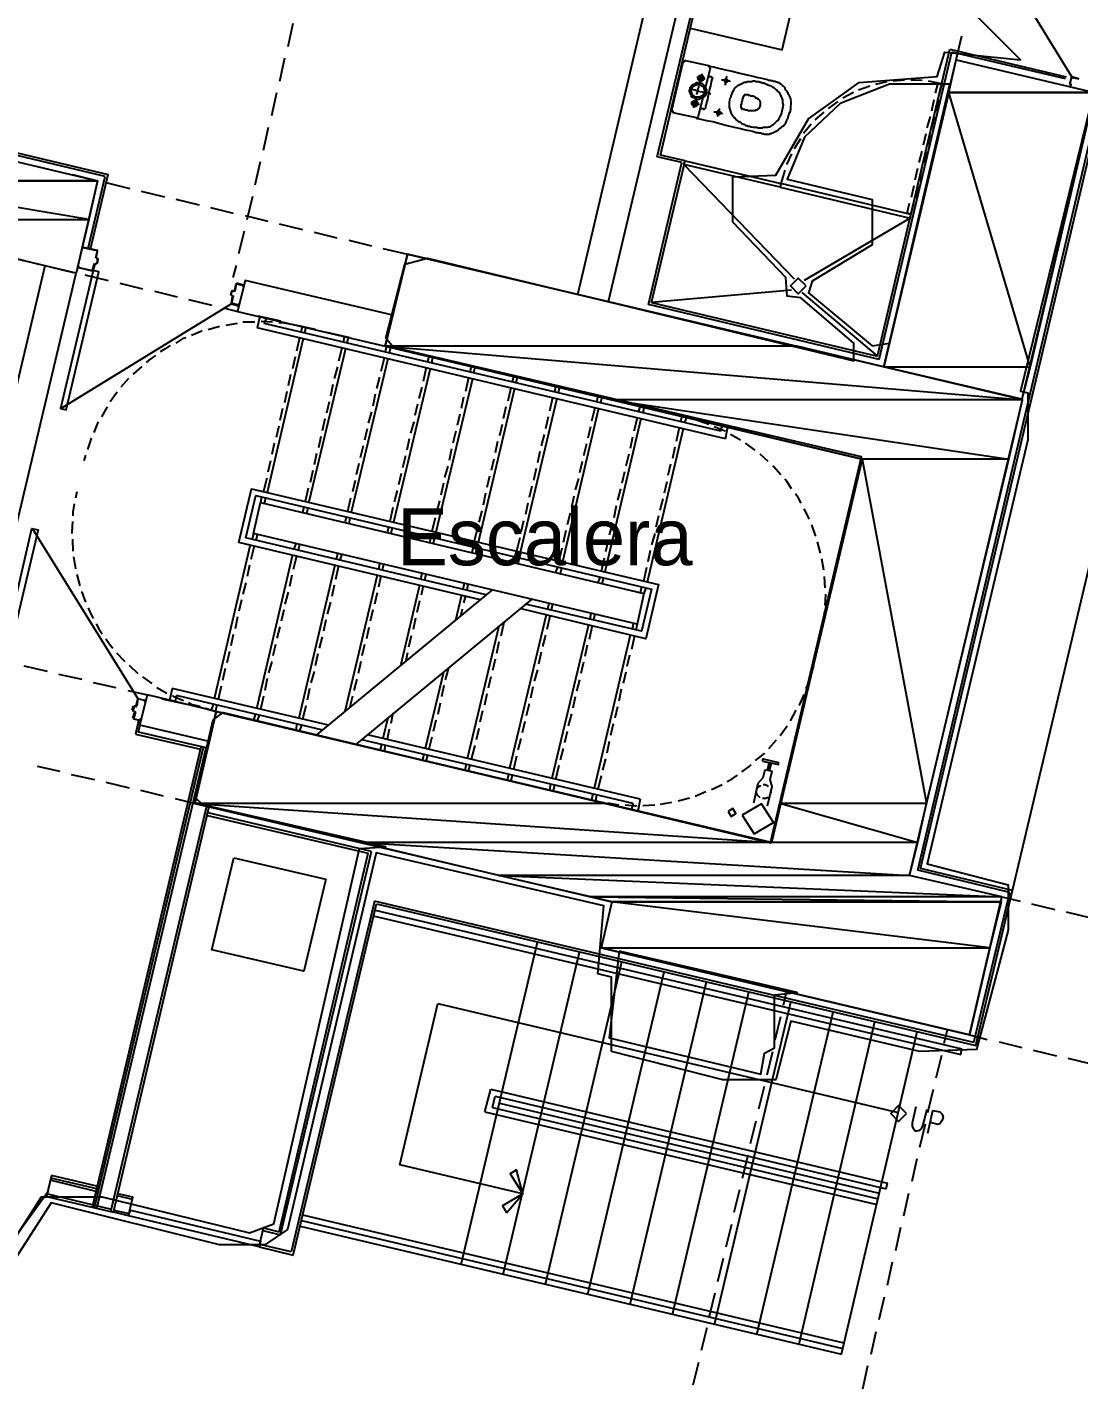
# Model space of a CAD drawing. Header units: feet. Extents: x -84 to 198, y -22 to 181.
# Drawn here: x 77.86 to 100.08, y 35.55 to 64.33 of the extents above; entities that cross this region are included whole.
import ezdxf
from ezdxf.enums import TextEntityAlignment as Align

# ---------------------------------------------------------------- set-up
doc = ezdxf.new("R2010")
doc.units = ezdxf.units.FT
for name, color, linetype in [('A-AREA-COMUN', 252, 'CONTINUOUS'), ('A-AREA-UNIDAD', 30, 'CONTINUOUS'), ('A-LINEA', 7, 'CONTINUOUS'), ('A-MURO-CONCRETO', 8, 'CONTINUOUS'), ('A-NOMBRE-ESPACIO', 2, 'CONTINUOUS')]:
    doc.layers.add(name, color=color, linetype=linetype)

msp = doc.modelspace()

# ---------------------------------------------------------------- linework, layer by layer
at = {"layer": 'A-AREA-COMUN'}
msp.add_lwpolyline([(77.312, 38.2756), (78.16, 39.6089), (79.44, 39.6089), (82.56, 38.8444), (83.072, 39.04), (84.88, 46.9689), (85.44, 47.0044), (81.568, 47.8933), (81.408, 48.0533), (81.792, 49.6889), (82, 49.8489), (93.568, 47.0933), (95.488, 55.2533), (85.6, 57.5644), (85.44, 57.76), (85.84, 59.3244), (86.32, 59.4489), (95.328, 57.28), (95.328, 57.6533), (94.208, 58.6133), (93.92, 58.6489), (93.888, 59.04), (92.768, 60.2133), (92.768, 61.1733), (93.68, 61.2089), (94.368, 62.4), (95.44, 63.1644), (97.088, 63.2889), (97.248, 63.8044), (98.848, 63.6444), (97.728, 64.7644)], dxfattribs=at)
msp.add_lwpolyline([(90.368, 44.8), (90.16, 42.9689), (93.36, 42.2044), (93.44, 42.6489), (93.648, 42.7556), (93.648, 43.8756), (94.128, 43.9289)], close=True, dxfattribs=at)
at = {"layer": 'A-AREA-UNIDAD'}
msp.add_lwpolyline([(97.36, 63.1289), (96.08, 63.1289), (95.04, 62.72), (94.288, 62.0089), (93.92, 61.12), (95.712, 60.6933), (95.712, 59.7333), (94.448, 58.9689), (94.368, 58.72), (95.712, 57.6), (96.08, 57.6533)], close=True, dxfattribs=at)
msp.add_lwpolyline([(100.32, 62.6489), (98.848, 56.64), (99.008, 56.6044), (99.008, 55.6089), (96.88, 46.6489), (98.592, 46.2044), (98.592, 45.2444), (97.92, 42.72), (96.72, 42.6844), (94, 43.3244), (93.68, 42.08), (92.56, 42.08), (90.208, 42.6844), (90.208, 44.2489), (89.92, 44.32), (90.048, 45.76), (85.232, 46.88), (83.36, 38.9156), (82.88, 38.5956), (81.92, 38.5956), (78.368, 39.4844), (77.568, 38.24)], dxfattribs=at)
at = {"layer": 'A-LINEA'}
for p, q in [((89.4933, 58.6844), (92.7733, 72.5911)), ((90.1467, 58.5378), (93.28, 71.7911)), ((91.1733, 61.5911), (92.76, 68.2711)), ((91.24, 61.6311), (92.7867, 68.2044)), ((93.8133, 63.8578), (94.7333, 67.7511)), ((97.7204, 66.8869), (99.9411, 63.2719)), ((83.3733, 63.9244), (83.48, 64.4178)), ((91.8667, 64.3111), (93.8133, 63.8578)), ((97.4933, 63.6444), (97.6133, 64.1511)), ((83.2, 63.1911), (83.3067, 63.6844)), ((91.7774, 63.6299), (91.7213, 63.5952)), ((91.7733, 63.6311), (92.2533, 63.5244)), ((95.8267, 57.3778), (97.36, 63.8711)), ((95.8667, 57.3111), (97.4, 63.8044)), ((97.36, 63.8711), (99.8133, 63.2844)), ((99.8, 63.2444), (97.4, 63.8044)), ((91.48, 62.5778), (91.72, 63.6044)), ((92.2933, 63.4711), (92.04, 62.4444)), ((92.2921, 63.467), (92.2574, 63.5232)), ((95.6667, 63.0844), (95.4267, 63.0044)), ((96.0267, 63.1778), (95.7867, 63.1244)), ((96.4, 63.2178), (96.16, 63.1911)), ((96.7733, 63.2044), (96.5333, 63.2178)), ((97.1867, 63.1378), (97.1333, 62.9111)), ((100.08, 63.2444), (99.9333, 63.2844)), ((99.9333, 63.2711), (99.9333, 63.2711)), ((100.08, 63.2578), (100.08, 63.2578)), ((83.0267, 62.4711), (83.1333, 62.9511)), ((94.9867, 62.7644), (94.7867, 62.6178)), ((95.32, 62.9511), (95.0933, 62.8311)), ((96.9733, 62.5644), (97.0267, 62.8044)), ((97.1067, 62.7911), (97.0533, 62.5511)), ((91.4813, 62.5819), (91.5159, 62.5257)), ((92, 62.4178), (91.5067, 62.5244)), ((94.6933, 62.5378), (94.5067, 62.3778)), ((74.4133, 62.4444), (79.5733, 61.2178)), ((79.5067, 61.1778), (74.4533, 62.3778)), ((82.8533, 61.7378), (82.96, 62.2178)), ((91.9959, 62.4057), (92.0521, 62.4404)), ((94.4267, 62.2844), (94.2667, 62.0844)), ((96.88, 62.2044), (96.9467, 62.4444)), ((97.0267, 62.4311), (96.96, 62.1778)), ((94.2, 61.9778), (94.0667, 61.7644)), ((96.68, 46.5111), (100.36, 62.1111)), ((96.7333, 46.5511), (100.4133, 62.0978)), ((96.8, 61.8444), (96.8533, 62.0844)), ((96.9333, 62.0578), (96.88, 61.8178)), ((94.0133, 61.6578), (93.9067, 61.4311)), ((96.7067, 61.4711), (96.7733, 61.7111)), ((96.8533, 61.6978), (96.8, 61.4578)), ((78.08, 61.3911), (78.5733, 61.2711)), ((82.68, 61.0044), (82.7867, 61.4978)), ((90.9867, 58.4711), (91.6933, 61.4711)), ((91.6933, 61.4711), (91.1733, 61.5911)), ((91.7333, 61.4311), (94.0667, 59.0178)), ((91.7867, 61.4578), (91.7867, 61.4578)), ((93.8667, 61.3111), (93.7867, 61.0311)), ((96.6267, 61.1111), (96.68, 61.3511)), ((96.76, 61.3378), (96.7067, 61.0844)), ((78.8133, 61.2178), (79.2933, 61.0978)), ((79.1467, 59.6578), (79.5067, 61.1778)), ((79.2, 59.6444), (79.5733, 61.2178)), ((79.5467, 61.0444), (80.0267, 60.9244)), ((98.68, 46.0844), (102.24, 61.1244)), ((80.2667, 60.8711), (80.76, 60.7511)), ((82.5067, 60.2711), (82.6267, 60.7644)), ((93.7333, 61.0044), (93.7333, 61.0044)), ((93.8133, 60.9778), (93.8133, 60.9778)), ((96.5467, 60.7378), (96.6, 60.9911)), ((96.68, 60.9644), (96.6267, 60.7244)), ((81, 60.6978), (81.4933, 60.5778)), ((81.7333, 60.5244), (82.2133, 60.4044)), ((82.4667, 60.3511), (82.9467, 60.2311)), ((83.1867, 60.1778), (83.68, 60.0578)), ((96.52, 60.2978), (94.28, 58.9778)), ((96.4933, 60.3511), (96.4933, 60.3511)), ((82.3333, 59.5511), (82.4533, 60.0311)), ((83.92, 60.0044), (84.4, 59.8844)), ((79.04, 59.6844), (79.3467, 59.6178)), ((79.04, 59.6711), (79.04, 59.6711)), ((84.6533, 59.8311), (85.1333, 59.7111)), ((85.3733, 59.6578), (85.8933, 59.5378)), ((76.32, 51.1778), (78.24, 59.2978)), ((77.6267, 59.4444), (78.1067, 59.3244)), ((79.3046, 59.3372), (79.2805, 59.3224)), ((79.3333, 59.3244), (79.2933, 59.3378)), ((79.32, 59.4444), (79.36, 59.4444)), ((79.3205, 59.4557), (79.3354, 59.4316)), ((79.3333, 59.4578), (79.3333, 59.4578)), ((79.3333, 59.3378), (79.3333, 59.3378)), ((82.2133, 59.0444), (82.28, 59.2978)), ((76.9733, 51.0311), (78.8933, 59.1378)), ((78.3467, 59.2711), (78.84, 59.1511)), ((79.08, 59.0978), (79.5733, 58.9778)), ((79.24, 59.1911), (79.24, 59.1911)), ((79.8133, 58.9244), (80.2933, 58.8044)), ((80.5467, 58.7511), (81.0267, 58.6311)), ((82.2267, 58.7644), (82.2, 58.7644)), ((82.2267, 58.7778), (82.2267, 58.7778)), ((82.2287, 58.7516), (82.2528, 58.7665)), ((82.2667, 58.9111), (82.24, 58.7644)), ((82.4267, 58.8844), (82.28, 58.9244)), ((82.28, 58.9111), (82.28, 58.9111)), ((82.4267, 58.8711), (82.4267, 58.8711)), ((94.0133, 58.7778), (91.0533, 58.5111)), ((94.2267, 58.7244), (95.8267, 57.3778)), ((78.5709, 56.2715), (82.1859, 58.4922)), ((81.2667, 58.5778), (81.76, 58.4578)), ((82.1733, 58.6711), (82.1733, 58.6711)), ((82.1733, 58.6578), (82.2, 58.6578)), ((82.1867, 58.4978), (82.1867, 58.4978)), ((82.1867, 58.4844), (82.32, 58.4444)), ((82.2261, 58.6332), (82.2113, 58.6572)), ((82.32, 58.4578), (82.32, 58.4578)), ((95.8667, 57.3111), (90.9867, 58.4711)), ((91.0533, 58.5111), (95.8267, 57.3778)), ((82, 58.4044), (82.48, 58.2844)), ((82.7733, 58.2178), (82.72, 57.9778)), ((82.7333, 58.2311), (83.2133, 58.1244)), ((82.9067, 58.1911), (82.8667, 58.0711)), ((81.92, 58.0044), (81.68, 57.9378)), ((82.2933, 58.0711), (82.0533, 58.0311)), ((82.6667, 58.0978), (82.4133, 58.0978)), ((92.6133, 55.6311), (82.72, 57.9778)), ((92.52, 55.7911), (82.8667, 58.0711)), ((83.4533, 58.0578), (83.9467, 57.9511)), ((83.6667, 58.0044), (83.5333, 58.0311)), ((83.6667, 58.0044), (83.64, 57.8844)), ((83.7467, 57.9911), (83.72, 57.8711)), ((84.1867, 57.8844), (84.68, 57.7778)), ((83.6933, 57.7511), (82.9333, 54.4978)), ((83.6133, 57.7644), (83.5467, 57.4844)), ((84.56, 57.7911), (84.5333, 57.6711)), ((84.64, 57.7778), (84.6133, 57.6578)), ((84.92, 57.7111), (85.4267, 57.5911)), ((85.4533, 57.5911), (85.4267, 57.4711)), ((83.52, 57.3644), (83.4667, 57.1111)), ((84.5867, 57.5378), (83.8133, 54.2978)), ((84.5067, 57.5511), (84.44, 57.2711)), ((85.48, 57.3244), (84.7067, 54.0844)), ((85.4, 57.3378), (85.3333, 57.0578)), ((85.5333, 57.5644), (85.5067, 57.4444)), ((86.3467, 57.3778), (86.32, 57.2578)), ((86.4267, 57.3511), (86.4, 57.2311)), ((83.4267, 56.9911), (83.3733, 56.7511)), ((84.4133, 57.1511), (84.3467, 56.9111)), ((86.3733, 57.1111), (85.6, 53.8711)), ((86.2933, 57.1378), (86.2267, 56.8444)), ((87.24, 57.1644), (87.2133, 57.0444)), ((87.32, 57.1511), (87.2933, 57.0178)), ((80, 56.9111), (79.84, 56.7244)), ((84.32, 56.7778), (84.2667, 56.5378)), ((85.3067, 56.9378), (85.24, 56.6978)), ((86.2, 56.7244), (86.1333, 56.4844)), ((87.2667, 56.8978), (86.4933, 53.6578)), ((87.1867, 56.9244), (87.12, 56.6311)), ((88.08, 56.7111), (88.0133, 56.4311)), ((88.1333, 56.9511), (88.1067, 56.8311)), ((88.2133, 56.9378), (88.1867, 56.8178)), ((89.0267, 56.7378), (89, 56.6178)), ((89.1067, 56.7244), (89.08, 56.6044)), ((79.76, 56.6178), (79.6133, 56.4178)), ((83.3467, 56.6311), (83.2933, 56.3911)), ((84.24, 56.4178), (84.1867, 56.1778)), ((85.2133, 56.5778), (85.16, 56.3244)), ((87.08, 56.5111), (87.0267, 56.2711)), ((88.16, 56.6978), (87.3867, 53.4444)), ((89.0533, 56.4844), (88.28, 53.2311)), ((88.96, 56.4978), (88.8933, 56.2178)), ((89.92, 56.5378), (89.8933, 56.4044)), ((90, 56.5111), (89.9733, 56.3911)), ((79.5467, 56.3111), (79.4267, 56.0978)), ((83.2533, 56.2711), (83.2, 56.0178)), ((85.1333, 56.2044), (85.0667, 55.9644)), ((86.1067, 56.3644), (86.0533, 56.1244)), ((87, 56.1511), (86.9467, 55.9111)), ((87.9733, 56.3111), (87.92, 56.0578)), ((89.9333, 56.2711), (89.1733, 53.0311)), ((89.8533, 56.2844), (89.7867, 56.0044)), ((90.8133, 56.3244), (90.7733, 56.2044)), ((90.8933, 56.2978), (90.8667, 56.1778)), ((83.1733, 55.8978), (83.12, 55.6578)), ((84.1467, 56.0578), (84.0933, 55.8044)), ((85.04, 55.8444), (84.9867, 55.6044)), ((86.0267, 55.9911), (85.96, 55.7511)), ((87.8933, 55.9378), (87.84, 55.6978)), ((88.8667, 56.0978), (88.8133, 55.8444)), ((89.76, 55.8844), (89.7067, 55.6444)), ((90.8267, 56.0578), (90.0667, 52.8178)), ((90.7467, 56.0711), (90.68, 55.7911)), ((91.72, 55.8444), (90.96, 52.6044)), ((91.64, 55.8711), (91.5733, 55.5778)), ((91.6933, 56.1111), (91.6667, 55.9911)), ((91.7867, 56.0844), (91.7467, 55.9644)), ((91.9067, 56.0578), (91.7867, 56.0844)), ((92.52, 55.7911), (92.5467, 55.9111)), ((92.6133, 55.6311), (92.6667, 55.8844)), ((84.0667, 55.6844), (84.0133, 55.4444)), ((85.9333, 55.6311), (85.88, 55.3911)), ((86.92, 55.7911), (86.8533, 55.5378)), ((87.8, 55.5778), (87.7467, 55.3378)), ((88.7867, 55.7244), (88.72, 55.4844)), ((90.6533, 55.6711), (90.6, 55.4311)), ((92.9333, 55.6044), (92.72, 55.7244)), ((79.0933, 55.2844), (79.0533, 55.1644)), ((83.08, 55.5378), (83.0267, 55.2978)), ((83.9733, 55.3244), (83.92, 55.0844)), ((84.96, 55.4844), (84.8933, 55.2311)), ((85.8533, 55.2711), (85.7867, 55.0178)), ((86.8267, 55.4178), (86.7733, 55.1778)), ((88.6933, 55.3644), (88.64, 55.1244)), ((89.68, 55.5244), (89.6133, 55.2711)), ((90.5733, 55.3111), (90.5067, 55.0578)), ((91.5467, 55.4578), (91.4933, 55.2178)), ((93.24, 55.3911), (93.04, 55.5378)), ((93.52, 55.1511), (93.3467, 55.3111)), ((83, 55.1644), (82.9467, 54.9244)), ((84.8667, 55.1111), (84.8133, 54.8711)), ((86.7467, 55.0578), (86.68, 54.8178)), ((87.72, 55.2044), (87.6667, 54.9644)), ((88.6133, 55.0044), (88.56, 54.7511)), ((89.5867, 55.1511), (89.5333, 54.9111)), ((91.4533, 55.0978), (91.4, 54.8578)), ((82.92, 54.8044), (82.8533, 54.5244)), ((83.8933, 54.9644), (83.84, 54.7111)), ((84.7867, 54.7511), (84.7333, 54.5111)), ((85.76, 54.8978), (85.7067, 54.6578)), ((86.6533, 54.6978), (86.6, 54.4444)), ((87.6267, 54.8444), (87.5733, 54.6044)), ((89.5067, 54.7911), (89.44, 54.5511)), ((90.48, 54.9378), (90.4267, 54.6978)), ((91.3733, 54.7244), (91.32, 54.4844)), ((78.9067, 54.5111), (78.88, 54.3778)), ((82.8133, 54.4044), (82.7867, 54.2844)), ((83.8, 54.5911), (83.7333, 54.3111)), ((85.68, 54.5378), (85.6133, 54.2978)), ((87.5467, 54.4844), (87.4933, 54.2311)), ((88.52, 54.6311), (88.4667, 54.3911)), ((89.4133, 54.4178), (89.36, 54.1778)), ((90.4, 54.5778), (90.3333, 54.3378)), ((82.8933, 54.3778), (82.8667, 54.2578)), ((83.7067, 54.1911), (83.68, 54.0711)), ((83.7867, 54.1644), (83.76, 54.0444)), ((84.6933, 54.3778), (84.6267, 54.0978)), ((85.5867, 54.1778), (85.52, 53.8844)), ((86.5733, 54.3244), (86.5067, 54.0844)), ((88.44, 54.2711), (88.3867, 54.0311)), ((90.3067, 54.2178), (90.2533, 53.9644)), ((91.2933, 54.3644), (91.2267, 54.1244)), ((84.6, 53.9778), (84.5733, 53.8578)), ((84.68, 53.9644), (84.6533, 53.8311)), ((86.48, 53.9644), (86.4133, 53.6711)), ((87.4667, 54.1111), (87.4, 53.8711)), ((88.3467, 53.8978), (88.2933, 53.6578)), ((89.3333, 54.0578), (89.2667, 53.8178)), ((90.2267, 53.8444), (90.16, 53.6044)), ((91.2, 54.0044), (91.1467, 53.7644)), ((80.2126, 50.1189), (77.9758, 53.724)), ((82.64, 53.6311), (82.6133, 53.5111)), ((82.72, 53.6044), (82.6933, 53.4844)), ((85.4933, 53.7644), (85.4667, 53.6444)), ((85.5733, 53.7511), (85.5467, 53.6311)), ((86.3867, 53.5511), (86.36, 53.4311)), ((86.4667, 53.5378), (86.44, 53.4178)), ((87.3733, 53.7511), (87.3067, 53.4711)), ((88.2667, 53.5378), (88.2, 53.2578)), ((89.24, 53.6978), (89.1867, 53.4444)), ((91.12, 53.6311), (91.0533, 53.3911)), ((78.8133, 53.5111), (78.8267, 53.2578)), ((82.5733, 53.3911), (81.8133, 50.1378)), ((82.6533, 53.3644), (82.5867, 53.0844)), ((83.5333, 53.4178), (83.4933, 53.2978)), ((83.6133, 53.4044), (83.5867, 53.2711)), ((87.28, 53.3511), (87.2533, 53.2178)), ((87.36, 53.3244), (87.3333, 53.2044)), ((89.16, 53.3244), (89.0933, 53.0444)), ((90.1333, 53.4844), (90.08, 53.2444)), ((91.0267, 53.2711), (90.9733, 53.0311)), ((94.6267, 53.2178), (94.56, 53.4578)), ((78.84, 53.1378), (78.88, 52.8844)), ((82.56, 52.9644), (82.5067, 52.7244)), ((83.4667, 53.1778), (82.7067, 49.9244)), ((83.5467, 53.1511), (83.48, 52.8711)), ((84.36, 52.9644), (83.6, 49.7244)), ((84.4133, 53.2044), (84.3867, 53.0844)), ((84.5067, 53.1911), (84.4667, 53.0711)), ((85.3067, 52.9911), (85.28, 52.8711)), ((85.3867, 52.9778), (85.36, 52.8578)), ((88.1733, 53.1378), (88.1467, 53.0178)), ((88.2533, 53.1111), (88.2267, 52.9911)), ((90.0533, 53.1111), (89.9867, 52.8311)), ((94.6933, 52.8578), (94.6533, 53.0978)), ((78.9067, 52.7644), (78.9733, 52.5244)), ((83.4533, 52.7511), (83.4, 52.5111)), ((84.44, 52.9511), (84.3733, 52.6578)), ((85.2533, 52.7511), (84.5733, 49.8711)), ((85.3333, 52.7378), (85.28, 52.4978)), ((86.2, 52.7911), (86.1733, 52.6578)), ((86.28, 52.7644), (86.2533, 52.6444)), ((89.0667, 52.9244), (89.0267, 52.8044)), ((89.1467, 52.8978), (89.12, 52.7778)), ((89.96, 52.7111), (89.92, 52.5911)), ((90.04, 52.6978), (90, 52.5644)), ((90.9467, 52.9111), (90.88, 52.6178)), ((94.72, 52.4844), (94.7067, 52.7244)), ((82.48, 52.5911), (82.4133, 52.3511)), ((83.3733, 52.3911), (83.3067, 52.1378)), ((87.68, 52.4311), (83.9733, 49.3778)), ((84.3467, 52.5378), (84.2933, 52.2978)), ((86.1467, 52.5378), (85.7467, 50.8311)), ((86.2267, 52.5244), (86.1867, 52.3244)), ((87.0933, 52.5778), (87.0667, 52.4578)), ((87.1733, 52.5511), (87.1467, 52.4311)), ((90.84, 52.4978), (90.8133, 52.3778)), ((90.9333, 52.4844), (90.8933, 52.3644)), ((82.3867, 52.2311), (82.3333, 51.9911)), ((84.2667, 52.1778), (84.2, 51.9244)), ((88.52, 52.2444), (84.8133, 49.1778)), ((85.2533, 52.3778), (85.2, 52.1378)), ((86.1467, 52.2044), (86.0933, 51.9644)), ((87.04, 52.3244), (86.9067, 51.7911)), ((87.12, 52.3111), (87.08, 52.1644)), ((88.88, 52.1511), (88.8533, 52.0311)), ((88.96, 52.1378), (88.9333, 52.0178)), ((82.3067, 51.8711), (82.2533, 51.6178)), ((83.28, 52.0178), (83.2267, 51.7778)), ((85.16, 52.0178), (85.1067, 51.7778)), ((86.0667, 51.8444), (86.0133, 51.6044)), ((87.0533, 52.0311), (87.0133, 51.8844)), ((88.8267, 51.9111), (88.0533, 48.6711)), ((88.9067, 51.8844), (88.84, 51.6044)), ((89.7733, 51.9378), (89.7467, 51.8178)), ((89.8533, 51.9244), (89.8267, 51.8044)), ((83.2, 51.6578), (83.1333, 51.4178)), ((84.1733, 51.8044), (84.12, 51.5644)), ((85.08, 51.6444), (85.0267, 51.4044)), ((87.8267, 51.6711), (87.16, 48.8711)), ((87.9333, 51.7511), (87.8667, 51.4578)), ((89.72, 51.6978), (88.9467, 48.4578)), ((89.8, 51.6844), (89.7333, 51.3911)), ((90.6667, 51.7244), (90.64, 51.6044)), ((90.7467, 51.7111), (90.72, 51.5911)), ((94.6267, 51.4711), (94.6533, 51.6178)), ((82.2133, 51.4978), (82.16, 51.2578)), ((83.1067, 51.2844), (83.0533, 51.0444)), ((84.0933, 51.4444), (84.0267, 51.2044)), ((84.9867, 51.2844), (84.9333, 51.0444)), ((85.9733, 51.4711), (85.92, 51.2311)), ((87.8267, 51.3378), (87.7733, 51.0978)), ((88.8133, 51.4844), (88.7467, 51.2444)), ((89.6933, 51.2711), (89.64, 51.0311)), ((90.6, 51.4844), (89.84, 48.2444)), ((90.6933, 51.4711), (90.6267, 51.1778)), ((82.1333, 51.1378), (82.08, 50.8978)), ((84, 51.0844), (83.9467, 50.8311)), ((85.8933, 51.1111), (85.8533, 50.9111)), ((87.7467, 50.9778), (87.6933, 50.7378)), ((88.72, 51.1244), (88.6667, 50.8711)), ((90.5867, 51.0578), (90.5333, 50.8178)), ((77.7867, 50.8311), (78.28, 50.7244)), ((78.52, 50.6578), (79.0133, 50.5511)), ((80.0133, 50.8444), (80.2, 50.6711)), ((82.04, 50.7778), (81.9867, 50.5244)), ((83.0267, 50.9244), (82.96, 50.6844)), ((83.92, 50.7111), (83.8533, 50.4711)), ((84.9067, 50.9244), (84.8533, 50.6711)), ((86.6533, 50.6978), (86.2667, 49.0844)), ((86.76, 50.7911), (86.6933, 50.5378)), ((88.64, 50.7511), (88.5733, 50.5111)), ((89.6133, 50.9111), (89.56, 50.6711)), ((90.5067, 50.6978), (90.4533, 50.4578)), ((94.44, 50.6978), (94.48, 50.8311)), ((79.2533, 50.4844), (79.7333, 50.3778)), ((80.2933, 50.6044), (80.4933, 50.4578)), ((80.6, 50.3778), (80.8133, 50.2578)), ((81.96, 50.4044), (81.8933, 50.1244)), ((82.9333, 50.5644), (82.88, 50.3111)), ((84.8267, 50.5511), (84.76, 50.3111)), ((86.6667, 50.4178), (86.6133, 50.1778)), ((87.6533, 50.6044), (87.6, 50.3644)), ((88.5467, 50.3911), (88.4933, 50.1511)), ((89.5333, 50.5378), (89.4667, 50.2978)), ((79.9867, 50.3111), (80.4667, 50.2044)), ((80.2133, 50.1378), (80.3467, 50.1111)), ((80.24, 49.5778), (80.4, 50.2178)), ((80.3467, 50.0978), (80.3467, 50.0978)), ((81.8533, 49.8711), (80.4, 50.2178)), ((80.7067, 50.1378), (81.2, 50.0311)), ((80.92, 50.3511), (80.8667, 50.1111)), ((80.9867, 50.0844), (80.8667, 50.1111)), ((84.2267, 49.5778), (80.92, 50.3511)), ((81.0133, 50.2044), (80.9867, 50.0844)), ((84.1067, 49.4711), (81.0133, 50.2044)), ((82.8533, 50.1911), (82.7867, 49.9111)), ((83.8267, 50.3511), (83.7733, 50.1111)), ((84.7333, 50.1911), (84.68, 49.9644)), ((87.5733, 50.2444), (87.52, 50.0044)), ((89.44, 50.1778), (89.3867, 49.9378)), ((90.4133, 50.3378), (90.36, 50.0844)), ((80.08, 49.8978), (80.1067, 49.9778)), ((80.0933, 49.7244), (80.1333, 49.8578)), ((80.12, 49.9911), (80.1467, 49.9778)), ((80.12, 49.9778), (80.12, 49.9778)), ((80.12, 49.8578), (80.12, 49.8578)), ((80.1461, 49.8465), (80.1313, 49.8706)), ((80.1467, 49.9911), (80.1467, 49.9911)), ((80.1487, 49.965), (80.1728, 49.9798)), ((81.44, 49.9778), (81.8533, 49.8711)), ((81.6267, 49.9378), (81.76, 49.8978)), ((81.7867, 50.0178), (81.7467, 49.8978)), ((81.8667, 50.0044), (81.84, 49.8844)), ((82.68, 49.8044), (82.64, 49.6844)), ((83.7467, 49.9911), (83.68, 49.6978)), ((85.5867, 49.8311), (85.5467, 49.6178)), ((86.5867, 50.0444), (86.5333, 49.8044)), ((87.48, 49.8844), (87.4267, 49.6444)), ((88.4667, 50.0311), (88.4, 49.7778)), ((89.36, 49.8178), (89.2933, 49.5644)), ((90.3333, 49.9644), (90.28, 49.7244)), ((93.9867, 49.6711), (94.1067, 49.8978)), ((80.2133, 49.6711), (80.1467, 49.3911)), ((81.7067, 49.2311), (80.24, 49.5778)), ((80.2533, 49.6844), (80.2533, 49.6844)), ((82.76, 49.7911), (82.72, 49.6711)), ((83.56, 49.6044), (83.5333, 49.4711)), ((83.6533, 49.5778), (83.6133, 49.4578)), ((85.48, 49.7378), (85.3733, 49.2978)), ((86.4933, 49.6844), (86.44, 49.4444)), ((87.4, 49.5111), (87.3467, 49.2711)), ((88.3733, 49.6578), (88.32, 49.4178)), ((90.24, 49.6044), (90.1867, 49.3644)), ((93.7733, 49.3644), (93.92, 49.5644)), ((80.1467, 49.3911), (81.52, 49.0711)), ((90.6667, 47.9244), (84.9333, 49.2711)), ((90.8133, 48.0178), (85.0533, 49.3778)), ((85.5067, 49.4978), (85.4667, 49.2844)), ((86.4133, 49.3244), (86.3467, 49.0711)), ((88.2933, 49.2978), (88.2267, 49.0578)), ((89.2667, 49.4444), (89.2133, 49.2044)), ((90.16, 49.2311), (90.1067, 48.9911)), ((93.5333, 49.0844), (93.6933, 49.2711)), ((79.24, 39.3911), (81.5333, 49.1244)), ((79.28, 39.3778), (81.5867, 49.1111)), ((79.3333, 39.3644), (81.64, 49.0978)), ((85.3467, 49.1778), (85.32, 49.0578)), ((85.4267, 49.1511), (85.4, 49.0311)), ((86.24, 48.9644), (86.2133, 48.8444)), ((86.32, 48.9511), (86.2933, 48.8311)), ((87.32, 49.1511), (87.24, 48.8578)), ((89.1867, 49.0844), (89.12, 48.8444)), ((78.0667, 48.7111), (78.5467, 48.6044)), ((87.1333, 48.7511), (87.1067, 48.6311)), ((87.2133, 48.7378), (87.1867, 48.6178)), ((88.2, 48.9244), (88.1333, 48.6444)), ((89.0933, 48.7244), (89.0267, 48.4311)), ((90.08, 48.8711), (90.0133, 48.6311)), ((93.4533, 48.6444), (93.6, 48.6044)), ((93.5067, 48.6311), (93.5467, 48.7911)), ((93.5467, 48.6178), (93.5867, 48.7778)), ((78.7867, 48.5378), (79.28, 48.4311)), ((79.52, 48.3778), (80.0133, 48.2578)), ((88.0267, 48.5378), (88, 48.4178)), ((88.1067, 48.5244), (88.08, 48.4044)), ((89.9867, 48.5111), (89.92, 48.2178)), ((93.56, 48.4311), (93.6, 48.6044)), ((80.2533, 48.2044), (80.7333, 48.0844)), ((88.92, 48.3378), (88.8933, 48.2044)), ((89, 48.3111), (88.9733, 48.1911)), ((89.8133, 48.1244), (89.7867, 48.0044)), ((89.8933, 48.0978), (89.8667, 47.9778)), ((93.2133, 47.9378), (93.3067, 48.3511)), ((79.6267, 39.2978), (81.6533, 47.8711)), ((79.68, 39.2844), (81.7067, 47.8578)), ((80.9867, 48.0311), (81.4, 47.9244)), ((89.8667, 47.9778), (90, 47.9511)), ((90.6667, 47.9244), (90.6267, 47.8044)), ((90.8133, 48.0178), (90.76, 47.7644)), ((90.8667, 47.8844), (91.12, 47.8978)), ((91.24, 47.9111), (91.48, 47.9511)), ((91.6133, 47.9778), (91.8533, 48.0444)), ((81.6667, 47.6711), (85.0667, 46.8711)), ((85.1333, 46.9111), (81.68, 47.7244)), ((82.2267, 46.7778), (84.1733, 46.3244)), ((83.1867, 38.8711), (85.0667, 46.8711)), ((83.2133, 38.8044), (85.1333, 46.9111)), ((98.6267, 46.0444), (96.68, 46.5111)), ((85.2, 45.8578), (83.44, 38.4444)), ((83.48, 38.3778), (85.24, 45.8044)), ((97.8667, 42.8711), (85.2, 45.8578)), ((85.24, 45.8044), (97.9067, 42.8044)), ((97.8667, 42.8711), (98.6267, 46.0444)), ((98.4533, 45.9511), (98.84, 45.8578)), ((99.08, 45.8044), (99.5733, 45.6844)), ((85.1733, 45.5511), (97.5867, 42.6178)), ((85.2133, 45.6711), (97.6133, 42.7378)), ((99.8133, 45.6311), (100.3067, 45.5111)), ((87.0267, 38.1778), (88.64, 44.9911)), ((87.92, 37.9644), (89.5333, 44.7778)), ((88.8133, 37.7644), (90.4267, 44.5778)), ((89.7067, 37.5511), (91.32, 44.3644)), ((90.6, 37.3378), (92.2133, 44.1511)), ((91.4933, 37.1244), (93.1067, 43.9378)), ((93.84, 43.6578), (93.9067, 43.9378)), ((86.5333, 43.6978), (96.2667, 41.3911)), ((92.3867, 36.9111), (94, 43.7244)), ((93.28, 36.6978), (94.8933, 43.5111)), ((93.6667, 42.9244), (93.7867, 43.4178)), ((94.1733, 36.4978), (95.7733, 43.3111)), ((95.0667, 36.2844), (96.6667, 43.0978)), ((97.24, 42.8578), (97.3067, 43.1378)), ((97.7733, 43.0311), (98.1467, 42.9378)), ((93.4933, 42.1911), (93.6133, 42.6844)), ((97.0667, 42.1244), (97.1867, 42.6044)), ((97.5867, 42.6178), (97.6133, 42.7378)), ((98.4, 42.8844), (98.88, 42.7644)), ((99.12, 42.7111), (99.6133, 42.5911)), ((99.8533, 42.5378), (100.3467, 42.4178)), ((87.5333, 41.4044), (87.6533, 41.8844)), ((87.6533, 41.8844), (96.04, 39.8978)), ((87.6933, 41.4978), (87.7467, 41.7378)), ((87.7467, 41.7378), (96.0133, 39.7778)), ((93.32, 41.4711), (93.44, 41.9511)), ((96.8933, 41.3911), (97.0133, 41.8844)), ((87.6933, 41.4978), (95.84, 39.5644)), ((87.84, 41.5911), (95.8667, 39.6844)), ((87.5333, 41.4044), (95.8133, 39.4444)), ((93.1467, 40.7378), (93.2667, 41.2178)), ((96.72, 40.6578), (96.84, 41.1511)), ((92.9733, 40.0044), (93.0933, 40.4978)), ((96.56, 39.9378), (96.6667, 40.4178)), ((79.3333, 39.8311), (78.3733, 40.0578)), ((76.9616, 37.8752), (78.3059, 39.7322)), ((76.9616, 37.8752), (78.3059, 39.7322)), ((79.32, 39.7244), (78.3467, 39.9644)), ((79.3333, 39.7778), (78.36, 40.0044)), ((92.8, 39.2844), (92.92, 39.7644)), ((96.0133, 39.7778), (96.04, 39.8978)), ((79.64, 39.3378), (78.2667, 39.6711)), ((80.0933, 39.5511), (79.76, 39.6311)), ((96.3867, 39.2044), (96.4933, 39.6844)), ((80, 39.2044), (79.68, 39.2844)), ((79.6933, 39.3244), (80.0133, 39.2578)), ((83.68, 39.2311), (95.12, 36.5244)), ((82.84, 38.8978), (83.2133, 38.8044)), ((83.6267, 38.9911), (95.0667, 36.2844)), ((83.6533, 39.1111), (95.0933, 36.4044)), ((92.6267, 38.5511), (92.7467, 39.0311)), ((96.2133, 38.4711), (96.32, 38.9644)), ((83.44, 38.4444), (82.7733, 38.6044)), ((82.76, 38.5511), (83.48, 38.3778)), ((92.4533, 37.8178), (92.5733, 38.3111)), ((96.04, 37.7378), (96.1467, 38.2311)), ((92.28, 37.0844), (92.4, 37.5778)), ((95.8667, 37.0178), (95.9733, 37.4978)), ((92.1067, 36.3644), (92.2267, 36.8444)), ((95.6933, 36.2844), (95.8, 36.7644)), ((91.9333, 35.6311), (92.0533, 36.1111)), ((95.52, 35.5511), (95.6267, 36.0444))]:
    msp.add_line(p, q, dxfattribs=at)
for points in [[(100.4133, 62.9511), (98.88, 56.4711), (95.96, 57.1511), (97.4933, 63.6444), (100.4133, 62.9511)], [(92.0667, 63.1244), (92.0667, 63.1378), (92.0667, 63.1511), (92.08, 63.1911), (92.0933, 63.2178), (92.0933, 63.2578), (92.1067, 63.2978), (92.1067, 63.3244), (92.12, 63.3378), (92.12, 63.3511)], [(92.2533, 63.5244), (92.28, 63.5111), (92.36, 63.4978), (92.4667, 63.4711), (92.6133, 63.4311), (92.76, 63.4044), (92.92, 63.3644), (93.0667, 63.3244), (93.2, 63.2978), (93.3067, 63.2711), (93.3867, 63.2578), (93.44, 63.2444), (93.4933, 63.2311), (93.52, 63.2178), (93.5333, 63.2178), (93.5467, 63.2178), (93.56, 63.2178), (93.5733, 63.2044), (93.5867, 63.2044), (93.6, 63.2044), (93.6267, 63.1911), (93.64, 63.1911), (93.6533, 63.1911), (93.6667, 63.1911), (93.68, 63.1778), (93.6933, 63.1778), (93.7067, 63.1778), (93.72, 63.1644), (93.7333, 63.1644), (93.7467, 63.1644), (93.76, 63.1511), (93.7733, 63.1378), (93.7867, 63.1378), (93.8, 63.1244), (93.8133, 63.1111), (93.8267, 63.0978), (93.84, 63.0844), (93.8533, 63.0711), (93.8667, 63.0578), (93.8667, 63.0311), (93.88, 63.0178), (93.8933, 63.0044), (93.9067, 62.9911), (93.92, 62.9644), (93.9333, 62.9511), (93.9333, 62.9244), (93.9467, 62.9111), (93.96, 62.8844), (93.9733, 62.8578), (93.9867, 62.8311), (93.9867, 62.8044), (94, 62.7644), (94, 62.7111), (93.9867, 62.6578), (93.9867, 62.6044), (93.9733, 62.5244)], [(92.2, 62.9511), (92.2, 62.9111), (92.1867, 62.8844), (92.16, 62.8578), (92.1333, 62.8444), (92.1067, 62.8311), (92.08, 62.8178), (92.0533, 62.8044), (92.0267, 62.8044), (92, 62.8178), (91.96, 62.8311), (91.9333, 62.8444), (91.9067, 62.8578), (91.8933, 62.8844), (91.88, 62.9111), (91.8667, 62.9378), (91.8533, 62.9644), (91.8533, 62.9911), (91.8667, 63.0311), (91.8667, 63.0578), (91.8933, 63.0844), (91.9067, 63.1111), (91.9333, 63.1244), (91.96, 63.1378), (91.9867, 63.1511), (92.0133, 63.1644), (92.04, 63.1644), (92.08, 63.1511), (92.1067, 63.1511), (92.1333, 63.1378), (92.16, 63.1111), (92.1733, 63.0844), (92.1867, 63.0711), (92.2, 63.0311), (92.2133, 63.0044), (92.2133, 62.9778), (92.2, 62.9511)], [(92.16, 62.9511), (92.16, 62.9378), (92.1467, 62.9111), (92.1333, 62.8978), (92.1067, 62.8844), (92.0933, 62.8711), (92.0667, 62.8578), (92.0533, 62.8578), (92.0267, 62.8578), (92, 62.8578), (91.9733, 62.8578), (91.96, 62.8711), (91.9333, 62.8844), (91.92, 62.9111), (91.9067, 62.9244), (91.9067, 62.9511), (91.8933, 62.9644), (91.8933, 62.9911), (91.9067, 63.0178), (91.9067, 63.0444), (91.92, 63.0578), (91.9333, 63.0844), (91.9467, 63.0978), (91.9733, 63.1111), (91.9867, 63.1111), (92.0133, 63.1244), (92.04, 63.1244), (92.0667, 63.1244), (92.0933, 63.1111), (92.1067, 63.0978), (92.12, 63.0844), (92.1467, 63.0711), (92.16, 63.0444), (92.16, 63.0311), (92.1733, 63.0044), (92.1733, 62.9778), (92.16, 62.9511)], [(92.1867, 63.2311), (92.1733, 63.2444), (92.1467, 63.2444), (92.12, 63.2578), (92.08, 63.2578), (92.0533, 63.2711), (92.0267, 63.2711), (92.0133, 63.2711)], [(92.0133, 62.9111), (92.0133, 62.9244), (92.0267, 62.9511), (92.0267, 62.9778), (92.04, 63.0044), (92.04, 63.0444), (92.0533, 63.0578), (92.0533, 63.0844)], [(92.16, 63.2444), (92.1467, 63.2311), (92.1467, 63.2178), (92.1333, 63.2178), (92.1333, 63.2044), (92.12, 63.2044), (92.1067, 63.1911), (92.0933, 63.1911), (92.08, 63.1911), (92.0667, 63.2044), (92.0533, 63.2178), (92.04, 63.2311), (92.04, 63.2444), (92.04, 63.2578), (92.04, 63.2711), (92.04, 63.2844), (92.0533, 63.2844), (92.0533, 63.2978), (92.0667, 63.2978), (92.0667, 63.3111), (92.08, 63.3111), (92.0933, 63.3111), (92.1067, 63.3111), (92.12, 63.3111), (92.1333, 63.3111), (92.1333, 63.2978), (92.1467, 63.2978), (92.1467, 63.2844), (92.16, 63.2711), (92.16, 63.2578), (92.16, 63.2444)], [(92.1333, 63.2444), (92.12, 63.2444), (92.12, 63.2311), (92.1067, 63.2311), (92.0933, 63.2311), (92.08, 63.2311), (92.0667, 63.2311), (92.0667, 63.2444), (92.0667, 63.2578), (92.0667, 63.2711), (92.08, 63.2711), (92.08, 63.2844), (92.0933, 63.2844), (92.1067, 63.2844), (92.12, 63.2844), (92.12, 63.2711), (92.1333, 63.2711), (92.1333, 63.2578), (92.1333, 63.2444)], [(92.0933, 62.6311), (92.0933, 62.6178), (92.12, 62.6178), (92.1333, 62.6178), (92.1467, 62.6178), (92.1467, 62.6044), (92.16, 62.6044), (92.1733, 62.6044), (92.1867, 62.6178), (92.2, 62.6311), (92.2, 62.6578), (92.2133, 62.7244), (92.24, 62.8044), (92.2533, 62.8978), (92.28, 63.0044), (92.3067, 63.0978), (92.32, 63.1778), (92.3333, 63.2311), (92.3333, 63.2444), (92.3467, 63.2578), (92.3333, 63.2711), (92.32, 63.2711), (92.32, 63.2844), (92.3067, 63.2844), (92.2933, 63.2844), (92.28, 63.2844), (92.2667, 63.2978), (92.2533, 63.2978), (92.24, 63.2978)], [(92.72, 63.1778), (92.7067, 63.1911), (92.68, 63.1911), (92.6533, 63.2044), (92.6133, 63.2044), (92.5867, 63.2178), (92.56, 63.2178), (92.5467, 63.2178), (92.5467, 63.2311)], [(92.6667, 63.1911), (92.6533, 63.1911), (92.6533, 63.1778), (92.64, 63.1778), (92.64, 63.1644), (92.6267, 63.1644), (92.6133, 63.1778), (92.6, 63.1778), (92.6, 63.1911), (92.6, 63.2044), (92.6, 63.2178), (92.6, 63.2311), (92.6133, 63.2311), (92.6133, 63.2444), (92.6267, 63.2444), (92.64, 63.2444), (92.64, 63.2311), (92.6533, 63.2311), (92.6667, 63.2178), (92.6667, 63.2044), (92.6667, 63.1911)], [(92.6133, 63.1111), (92.6133, 63.1244), (92.6133, 63.1378), (92.6133, 63.1644), (92.6267, 63.1911), (92.64, 63.2178), (92.64, 63.2578), (92.64, 63.2711), (92.6533, 63.2978)], [(92.7067, 62.8311), (92.6933, 62.7511), (92.6933, 62.6978), (92.6933, 62.6444), (92.7067, 62.5911), (92.72, 62.5511), (92.7333, 62.5111), (92.7467, 62.4844), (92.7733, 62.4578), (92.7867, 62.4311), (92.8133, 62.4178), (92.8267, 62.3911), (92.84, 62.3778), (92.8667, 62.3644), (92.88, 62.3511), (92.8933, 62.3378), (92.9067, 62.3378), (92.9333, 62.3244), (92.9467, 62.3111), (92.96, 62.2978), (92.9867, 62.2844), (93, 62.2844), (93.0267, 62.2711), (93.04, 62.2578), (93.0667, 62.2578), (93.0933, 62.2444), (93.12, 62.2444), (93.1467, 62.2311), (93.1733, 62.2311), (93.2, 62.2178), (93.2267, 62.2178), (93.2533, 62.2178), (93.28, 62.2178), (93.3067, 62.2044), (93.3333, 62.2044), (93.36, 62.2044), (93.3733, 62.2044), (93.4, 62.2044), (93.4133, 62.2178), (93.44, 62.2178), (93.4533, 62.2178), (93.4667, 62.2178), (93.4933, 62.2178), (93.5067, 62.2178), (93.5333, 62.2311), (93.5467, 62.2311), (93.5733, 62.2444), (93.5867, 62.2578), (93.6133, 62.2711), (93.64, 62.2844), (93.6667, 62.3111), (93.6933, 62.3378), (93.72, 62.3644), (93.7467, 62.4044), (93.7733, 62.4444), (93.8, 62.4978), (93.8133, 62.5644), (93.8267, 62.6311), (93.84, 62.6844), (93.8267, 62.7378), (93.8267, 62.7911), (93.8133, 62.8311), (93.8, 62.8578), (93.7867, 62.8978), (93.7733, 62.9244), (93.76, 62.9511), (93.7333, 62.9644), (93.72, 62.9778), (93.7067, 63.0044), (93.6933, 63.0044), (93.68, 63.0178), (93.6667, 63.0311), (93.6533, 63.0444), (93.6267, 63.0578), (93.6133, 63.0578), (93.6, 63.0711), (93.5867, 63.0844), (93.56, 63.0978), (93.5467, 63.0978), (93.52, 63.1111), (93.4933, 63.1244), (93.48, 63.1244), (93.4533, 63.1378), (93.4267, 63.1511), (93.4, 63.1511), (93.3733, 63.1644), (93.3467, 63.1644), (93.32, 63.1778), (93.2933, 63.1778), (93.2667, 63.1778), (93.24, 63.1911), (93.2133, 63.1911), (93.2, 63.1911), (93.1733, 63.1778), (93.16, 63.1778), (93.1333, 63.1778), (93.1067, 63.1778), (93.0933, 63.1778), (93.0667, 63.1778), (93.0533, 63.1644), (93.0267, 63.1644), (93, 63.1644), (92.9867, 63.1511), (92.96, 63.1378), (92.9333, 63.1244), (92.9067, 63.1111), (92.8667, 63.0978), (92.84, 63.0711), (92.8133, 63.0444), (92.7867, 63.0044), (92.76, 62.9511), (92.7333, 62.8978), (92.72, 62.8311)], [(97.0533, 62.9378), (97.1067, 63.1511), (97.1867, 63.1378), (96.9067, 63.1911)], [(99.92, 63.2711), (99.8933, 63.1378), (99.8933, 63.1378)], [(99.8933, 63.1244), (99.92, 63.1111), (99.92, 63.1244), (99.8933, 63.1378), (99.9333, 63.2711), (100.08, 63.2444)], [(92.3067, 62.9244), (92.2933, 62.9244), (92.2533, 62.9378), (92.1867, 62.9511), (92.12, 62.9644), (92.04, 62.9778), (91.9733, 63.0044), (91.9067, 63.0178), (91.8667, 63.0178), (91.8533, 63.0311)], [(92.0267, 62.7111), (92.0267, 62.6978), (92.0133, 62.6844), (92, 62.6711), (91.9867, 62.6578), (91.9733, 62.6578), (91.96, 62.6578), (91.9467, 62.6711), (91.9333, 62.6711), (91.92, 62.6844), (91.92, 62.6978), (91.9067, 62.6978), (91.9067, 62.7111), (91.9067, 62.7244), (91.9067, 62.7378), (91.92, 62.7511), (91.92, 62.7644), (91.9333, 62.7644), (91.9467, 62.7778), (91.96, 62.7778), (91.9733, 62.7778), (91.9867, 62.7778), (92, 62.7778), (92, 62.7644), (92.0133, 62.7644), (92.0133, 62.7511), (92.0267, 62.7511), (92.0267, 62.7378), (92.0267, 62.7244), (92.0267, 62.7111)], [(92, 62.7111), (92, 62.6978), (91.9867, 62.6978), (91.9733, 62.6844), (91.96, 62.6844), (91.96, 62.6978), (91.9467, 62.6978), (91.9467, 62.7111), (91.9333, 62.7111), (91.9333, 62.7244), (91.9467, 62.7378), (91.9467, 62.7511), (91.96, 62.7511), (91.9733, 62.7511), (91.9867, 62.7511), (91.9867, 62.7378), (92, 62.7378), (92, 62.7244), (92, 62.7111)], [(91.9467, 62.6311), (91.9467, 62.6444), (91.96, 62.6578), (91.96, 62.6978), (91.9733, 62.7244), (91.9733, 62.7644), (91.9867, 62.8044), (92, 62.8311), (92, 62.8444), (92, 62.8578)], [(92.9867, 62.8711), (93, 62.8711), (93, 62.8844), (93.0133, 62.8844), (93.0133, 62.8978), (93.0267, 62.8978), (93.0267, 62.9111), (93.04, 62.9111), (93.0533, 62.9111), (93.0667, 62.9111), (93.08, 62.9111), (93.0933, 62.9111), (93.0933, 62.8978), (93.1067, 62.8978), (93.12, 62.8978), (93.1333, 62.8978), (93.1467, 62.8844), (93.1733, 62.8844), (93.1867, 62.8844), (93.2, 62.8844), (93.2133, 62.8711), (93.2267, 62.8711), (93.24, 62.8578), (93.2533, 62.8578), (93.2533, 62.8444), (93.2667, 62.8444), (93.28, 62.8311), (93.2933, 62.8311), (93.2933, 62.8178), (93.3067, 62.8178), (93.32, 62.8044), (93.3333, 62.7911), (93.3333, 62.7778), (93.3467, 62.7644), (93.3467, 62.7378), (93.3467, 62.7111), (93.3467, 62.6844), (93.3333, 62.6444), (93.32, 62.6178), (93.3067, 62.6044), (93.2933, 62.5911), (93.28, 62.5778), (93.2667, 62.5778), (93.2533, 62.5778), (93.24, 62.5644), (93.2267, 62.5644), (93.2133, 62.5644), (93.2, 62.5644), (93.1867, 62.5644), (93.1733, 62.5644), (93.16, 62.5644), (93.1467, 62.5644), (93.1333, 62.5644), (93.12, 62.5644), (93.1067, 62.5644), (93.0933, 62.5644), (93.08, 62.5778), (93.0667, 62.5778), (93.0533, 62.5778), (93.04, 62.5778), (93.0267, 62.5911), (93.0133, 62.5911), (93, 62.5911), (92.9867, 62.5911), (92.9867, 62.6044), (92.9733, 62.6044), (92.96, 62.6044), (92.96, 62.6178), (92.96, 62.6311), (92.9467, 62.6311), (92.9467, 62.6444), (92.9467, 62.6578), (92.9467, 62.6711), (92.9467, 62.6844), (92.96, 62.7244), (92.96, 62.7511), (92.9733, 62.7778), (92.9733, 62.8178), (92.9867, 62.8444), (92.9867, 62.8578), (92.9867, 62.8711)], [(92.0667, 62.6978), (92.0533, 62.6978), (92.04, 62.6978), (92.0133, 62.7111), (91.9867, 62.7111), (91.96, 62.7244), (91.9333, 62.7244), (91.9067, 62.7378), (91.8933, 62.7378), (91.88, 62.7378)], [(92, 62.4178), (92.0267, 62.4044), (92.0933, 62.3911), (92.2133, 62.3644), (92.3467, 62.3378), (92.4933, 62.2978), (92.6533, 62.2578), (92.8, 62.2178), (92.9333, 62.1911), (93.04, 62.1644), (93.12, 62.1511), (93.1867, 62.1378), (93.2267, 62.1244), (93.2533, 62.1111), (93.2667, 62.1111), (93.28, 62.1111), (93.2933, 62.1111), (93.3067, 62.1111), (93.32, 62.0978), (93.3333, 62.0978), (93.3467, 62.0978), (93.36, 62.0978), (93.3733, 62.0844), (93.3867, 62.0844), (93.4, 62.0844), (93.4133, 62.0844), (93.44, 62.0711), (93.4533, 62.0711), (93.4667, 62.0711), (93.48, 62.0711), (93.4933, 62.0711), (93.5067, 62.0711), (93.52, 62.0711), (93.5467, 62.0711), (93.56, 62.0844), (93.5733, 62.0844), (93.5867, 62.0844), (93.6, 62.0978), (93.6267, 62.1111), (93.64, 62.1111), (93.6533, 62.1244), (93.68, 62.1378), (93.6933, 62.1378), (93.7067, 62.1511), (93.7333, 62.1644), (93.7467, 62.1778), (93.76, 62.1911), (93.7867, 62.2044), (93.8, 62.2178), (93.8267, 62.2444), (93.8533, 62.2578), (93.8667, 62.2844), (93.8933, 62.3111), (93.9067, 62.3511), (93.9333, 62.4044), (93.9467, 62.4578), (93.9733, 62.5378)], [(92.56, 62.4978), (92.5467, 62.5111), (92.52, 62.5111), (92.4933, 62.5244), (92.4533, 62.5244), (92.4267, 62.5378), (92.4, 62.5378), (92.3867, 62.5378), (92.3867, 62.5511)], [(92.5067, 62.5111), (92.4933, 62.5111), (92.4933, 62.4978), (92.48, 62.4978), (92.48, 62.4844), (92.4667, 62.4844), (92.4533, 62.4978), (92.44, 62.4978), (92.44, 62.5111), (92.44, 62.5244), (92.44, 62.5378), (92.44, 62.5511), (92.4533, 62.5511), (92.4533, 62.5644), (92.4667, 62.5644), (92.48, 62.5644), (92.48, 62.5511), (92.4933, 62.5511), (92.5067, 62.5378), (92.5067, 62.5244), (92.5067, 62.5111)], [(92.4533, 62.4444), (92.4533, 62.4578), (92.4533, 62.4844), (92.4667, 62.5111), (92.4667, 62.5378), (92.48, 62.5778), (92.48, 62.5911), (92.4933, 62.6178)], [(79.3467, 61.0844), (78.8933, 59.1378), (74.0933, 60.2711), (74.56, 62.2178), (79.3467, 61.0844)], [(91.0533, 58.5111), (91.76, 61.5111), (91.24, 61.6311)], [(91.76, 61.5111), (93.7867, 61.0311), (93.7733, 60.9511), (91.7333, 61.4311), (91.76, 61.5111)], [(93.7733, 60.9511), (96.52, 60.2978), (96.5333, 60.3778), (93.7867, 61.0311), (93.7733, 60.9511)], [(96.5867, 60.6044), (96.5333, 60.3778), (96.4533, 60.4044), (96.5067, 60.6178)], [(79.3067, 59.4578), (79.3467, 59.6044), (79.04, 59.6711), (79.0267, 59.6578), (79.0267, 59.6844)], [(79.32, 59.4578), (79.3467, 59.6044), (79.3467, 59.6044)], [(78.9333, 59.2711), (78.9333, 59.2844), (78.9467, 59.2844), (78.9333, 59.2578), (79.24, 59.1911), (79.28, 59.3378)], [(79.2533, 59.1911), (79.2933, 59.3244), (79.2933, 59.3244)], [(79.3067, 59.3511), (79.3333, 59.3378), (79.36, 59.4311), (79.32, 59.4444)], [(79.3467, 59.3378), (79.36, 59.4311), (79.36, 59.4311)], [(81.4, 47.9244), (90.2133, 45.8444), (89.9867, 44.8711), (97.7733, 43.0311), (98.4533, 45.9511), (96.5067, 46.4044), (98.8933, 56.4578), (85.8933, 59.5378), (85.4267, 57.5911), (95.5067, 55.2044), (93.5867, 47.0978), (81.8533, 49.8711), (81.4, 47.9244)], [(79.2533, 59.1911), (78.56, 56.2711), (78.68, 56.2444), (79.3733, 59.1644), (79.2533, 59.1911)], [(79.24, 59.1778), (78.9333, 59.2578), (78.9333, 59.2578)], [(94.32, 58.8644), (94.1533, 59.0311), (93.9867, 58.8644), (94.1533, 58.6978), (94.32, 58.8644)], [(82.16, 58.6711), (82.1867, 58.7644), (82.1867, 58.7644)], [(82.2, 58.6578), (82.1733, 58.6711), (82.1867, 58.7644), (82.2267, 58.7511)], [(82.2533, 58.7644), (82.28, 58.9111), (82.4267, 58.8711), (82.4133, 58.8578), (82.4267, 58.8444), (82.4267, 58.8711)], [(85.5867, 58.2444), (82.4667, 58.9778), (82.3067, 58.3244), (85.4267, 57.5911)], [(82.1733, 58.4978), (82.2, 58.6444), (82.2, 58.6444)], [(82.3333, 58.4578), (82.3467, 58.4844), (82.3333, 58.4844), (82.32, 58.4578), (82.1867, 58.4978), (82.2133, 58.6311)], [(81.56, 57.9111), (81.5467, 57.9111), (81.3333, 57.8178)], [(83.04, 58.0978), (82.8133, 58.1111), (82.8, 58.1111)], [(83.4133, 58.0578), (83.2533, 58.0844), (83.1733, 58.0844)], [(80.88, 57.6044), (80.7733, 57.5378), (80.6667, 57.4711)], [(81.2133, 57.7644), (81.1467, 57.7511), (81, 57.6578)], [(80.5733, 57.3911), (80.4267, 57.2978), (80.3733, 57.2444)], [(80.28, 57.1644), (80.1067, 57.0044), (80.0933, 56.9911)], [(79.36, 55.9911), (79.3467, 55.9644), (79.2667, 55.7644)], [(92.2667, 55.9378), (92.1867, 55.9644), (92.0267, 56.0178)], [(92.6133, 55.7911), (92.5867, 55.8044), (92.3733, 55.8844)], [(79.2133, 55.6444), (79.1867, 55.5778), (79.1333, 55.4044)], [(93.7867, 54.8711), (93.6267, 55.0444), (93.6133, 55.0578)], [(94.0133, 54.5778), (93.92, 54.7244), (93.8667, 54.7778)], [(87.44, 52.2311), (82.3333, 53.4444), (82.6, 54.5778), (91.2, 52.5511), (90.9333, 51.4044), (88.2667, 52.0444)], [(87.56, 52.3378), (82.48, 53.5378), (82.6933, 54.4311), (91.0533, 52.4578), (90.84, 51.5644), (88.3867, 52.1378)], [(94.2133, 54.2711), (94.16, 54.3778), (94.0933, 54.4711)], [(78.8533, 54.2578), (78.8267, 54.0844), (78.8267, 54.0044)], [(90.8933, 52.3644), (90.7467, 51.7111), (82.64, 53.6311), (82.7867, 54.2844), (90.8933, 52.3644)], [(94.3867, 53.9378), (94.36, 53.9911), (94.28, 54.1511)], [(78.8133, 53.8844), (78.8, 53.6578), (78.8, 53.6311)], [(77.28, 50.8178), (77.96, 53.7378), (78.0933, 53.7111), (77.4, 50.7911), (77.28, 50.8178)], [(94.5333, 53.5778), (94.52, 53.5911), (94.44, 53.8178)], [(79, 52.4044), (79.0133, 52.3911), (79.0933, 52.1778)], [(94.72, 52.1111), (94.7333, 52.3244), (94.7333, 52.3511)], [(79.1467, 52.0578), (79.1733, 51.9911), (79.2533, 51.8311)], [(94.68, 51.7378), (94.7067, 51.8978), (94.7067, 51.9778)], [(79.32, 51.7244), (79.3733, 51.6178), (79.44, 51.5111)], [(79.52, 51.4044), (79.6267, 51.2578), (79.6667, 51.2044)], [(79.7467, 51.1111), (79.9067, 50.9378), (79.92, 50.9244)], [(94.32, 50.3511), (94.3467, 50.4178), (94.4, 50.5778)], [(80.16, 49.9911), (80.2, 50.1378), (80.2, 50.1378)], [(80.36, 50.0978), (80.3467, 50.0711), (80.3467, 50.0978), (80.2, 50.1378), (80.1733, 49.9911)], [(80.92, 50.2044), (80.9467, 50.1911), (81.16, 50.0978)], [(94.1733, 50.0044), (94.1867, 50.0178), (94.28, 50.2311)], [(80.1467, 49.9778), (80.12, 49.9778), (80.0933, 49.8844), (80.12, 49.8844)], [(80.12, 49.8711), (80.0933, 49.8844), (80.0933, 49.8844)], [(80.1467, 49.8578), (80.1067, 49.7111), (80.2533, 49.6844), (80.2533, 49.7111), (80.2667, 49.7111), (80.2533, 49.6844)], [(81.2667, 50.0578), (81.3467, 50.0178), (81.5067, 49.9778)], [(80.24, 49.6711), (80.1067, 49.7111), (80.1067, 49.7111)], [(81.64, 49.0978), (80.2133, 49.4311), (80.24, 49.5644)], [(93.2533, 48.8311), (93.44, 48.9778), (93.44, 48.9911)], [(92.96, 48.5911), (93.1067, 48.6978), (93.16, 48.7378)], [(93.3067, 48.3511), (93.4133, 48.4711), (93.4533, 48.6444)], [(93.4, 48.8178), (93.4133, 48.8711), (93.7333, 48.7911)], [(93.4, 48.8178), (93.7333, 48.7511), (93.7333, 48.7911)], [(92.6533, 48.3911), (92.76, 48.4444), (92.8667, 48.5244)], [(93.5067, 47.8711), (93.6, 48.2844), (93.56, 48.4311)], [(91.9733, 48.0844), (91.9867, 48.0844), (92.2, 48.1778)], [(92.32, 48.2178), (92.3867, 48.2444), (92.5467, 48.3244)], [(93.28, 48.2178), (93.28, 48.2444), (93.2933, 48.2578), (93.32, 48.2844), (93.3467, 48.2978), (93.3467, 48.3111)], [(93.3467, 48.0444), (93.3333, 48.0578), (93.3067, 48.0844), (93.2933, 48.0978), (93.28, 48.1244), (93.28, 48.1511)], [(93.4133, 48.3244), (93.4267, 48.3244), (93.4533, 48.3244), (93.48, 48.3111), (93.5067, 48.2978), (93.52, 48.2844)], [(93.56, 48.2311), (93.5733, 48.2178), (93.5733, 48.1911), (93.5733, 48.1511), (93.56, 48.1244), (93.56, 48.1111)], [(90.12, 47.9378), (90.28, 47.9111), (90.36, 47.8978)], [(90.4933, 47.8978), (90.72, 47.8711), (90.7467, 47.8844)], [(92.669, 47.7511), (92.7334, 47.6468), (92.8377, 47.7112), (92.7733, 47.8154), (92.669, 47.7511)], [(92.9691, 47.6761), (93.2248, 47.2799), (93.6309, 47.5195), (93.3752, 47.9157), (92.9691, 47.6761)], [(93.52, 48.0578), (93.4933, 48.0444), (93.4667, 48.0311), (93.44, 48.0311), (93.4133, 48.0311), (93.4, 48.0311)], [(84.1733, 46.3244), (83.7067, 44.3778), (81.76, 44.8311), (82.2267, 46.7778)], [(97.9067, 42.8044), (98.68, 46.0844), (96.7333, 46.5511)], [(88.3333, 39.6711), (85.7333, 40.2844), (86.5333, 43.6978)], [(96.44, 41.3711), (96.2733, 41.5378), (96.1067, 41.3711), (96.2733, 41.2044), (96.44, 41.3711)], [(96.64, 41.5111), (96.56, 41.1644), (96.56, 41.0978), (96.5867, 41.0444), (96.6267, 41.0044), (96.6667, 41.0044), (96.72, 41.0178), (96.76, 41.0444), (96.7867, 41.1111), (96.88, 41.4578)], [(96.8933, 40.9511), (97, 41.4311), (97.1467, 41.4044), (97.1867, 41.3644), (97.2, 41.3378), (97.2133, 41.2844), (97.1867, 41.2178), (97.16, 41.1778), (97.1467, 41.1511), (97.0933, 41.1378), (96.9467, 41.1778)], [(78.3733, 40.0578), (78.2667, 39.6178), (79.68, 39.2844)], [(87.9867, 39.2711), (88.3333, 39.6711), (88.2, 40.1778), (88.0667, 40.0978), (88.3333, 39.6711), (87.9067, 39.4178), (87.9867, 39.2711)], [(80, 39.2044), (80.0933, 39.6044), (79.7733, 39.6711)], [(80.04, 39.3244), (82.7867, 38.6711), (82.76, 38.5511), (80, 39.2044), (80.04, 39.3244)], [(82.76, 38.5511), (82.8533, 38.9511), (83.1867, 38.8711)]]:
    msp.add_lwpolyline(points, dxfattribs=at)
at = {"layer": 'A-MURO-CONCRETO'}
for points in [[(97.4933, 63.6444), (100.4133, 62.9511), (97.3333, 62.9511), (97.4933, 63.6444), (97.4933, 63.6444)], [(97.3333, 62.9511), (95.96, 57.1511), (99.0533, 57.1511), (97.3333, 62.9511)], [(97.3333, 62.9511), (100.4133, 62.9511), (99.0533, 57.1511), (97.3333, 62.9511), (97.3333, 62.9511)], [(74.56, 62.2178), (79.3467, 61.0844), (74.2933, 61.0844), (74.56, 62.2178), (74.56, 62.2178)], [(74.2933, 61.0844), (74.0933, 60.2711), (79.16, 60.2711), (74.2933, 61.0844)], [(74.2933, 61.0844), (79.3467, 61.0844), (79.16, 60.2711), (74.2933, 61.0844), (74.2933, 61.0844)], [(74.0933, 60.2711), (79.16, 60.2711), (78.8933, 59.1378), (74.0933, 60.2711), (74.0933, 60.2711)], [(85.8933, 59.5378), (94.12, 57.5911), (85.4267, 57.5911), (85.8933, 59.5378), (85.8933, 59.5378)], [(94.12, 57.5911), (85.4267, 57.5911), (98.8933, 56.4578), (94.12, 57.5911)], [(85.4267, 57.5911), (98.8933, 56.4578), (90.2, 56.4578), (85.4267, 57.5911), (85.4267, 57.5911)], [(95.96, 57.1511), (99.0533, 57.1511), (98.88, 56.4711), (95.96, 57.1511), (95.96, 57.1511)], [(98.8933, 56.4578), (90.2, 56.4578), (98.6, 55.2044), (98.8933, 56.4578)], [(90.2, 56.4578), (98.6, 55.2044), (95.5067, 55.2044), (90.2, 56.4578), (90.2, 56.4578)], [(95.5067, 55.2044), (96.8667, 47.9244), (93.7867, 47.9244), (95.5067, 55.2044), (95.5067, 55.2044)], [(98.6, 55.2044), (95.5067, 55.2044), (96.8667, 47.9244), (98.6, 55.2044)], [(81.8533, 49.8711), (90.08, 47.9244), (81.4, 47.9244), (81.8533, 49.8711), (81.8533, 49.8711)], [(90.08, 47.9244), (81.4, 47.9244), (93.5867, 47.0978), (90.08, 47.9244)], [(81.4, 47.9244), (93.5867, 47.0978), (84.9067, 47.0978), (81.4, 47.9244), (81.4, 47.9244)], [(93.7867, 47.9244), (96.68, 47.0978), (93.5867, 47.0978), (93.7867, 47.9244), (93.7867, 47.9244)], [(96.8667, 47.9244), (93.7867, 47.9244), (96.68, 47.0978), (96.8667, 47.9244)], [(96.68, 47.0978), (84.9067, 47.0978), (96.5067, 46.4044), (96.68, 47.0978)], [(84.9067, 47.0978), (96.5067, 46.4044), (87.8267, 46.4044), (84.9067, 47.0978), (84.9067, 47.0978)], [(96.5067, 46.4044), (87.8267, 46.4044), (98.4533, 45.9511), (96.5067, 46.4044)], [(87.8267, 46.4044), (98.4533, 45.9511), (89.7733, 45.9511), (87.8267, 46.4044), (87.8267, 46.4044)], [(98.4533, 45.9511), (89.7733, 45.9511), (98.44, 45.8444), (98.4533, 45.9511)], [(89.7733, 45.9511), (98.44, 45.8444), (90.2133, 45.8444), (89.7733, 45.9511), (89.7733, 45.9511)], [(90.2133, 45.8444), (89.9867, 44.8711), (98.2, 44.8711), (90.2133, 45.8444)], [(90.2133, 45.8444), (98.44, 45.8444), (98.2, 44.8711), (90.2133, 45.8444), (90.2133, 45.8444)], [(89.9867, 44.8711), (98.2, 44.8711), (97.7733, 43.0311), (89.9867, 44.8711), (89.9867, 44.8711)]]:
    msp.add_lwpolyline(points, dxfattribs=at)

# ---------------------------------------------------------------- texts
at = {"layer": 'A-NOMBRE-ESPACIO'}
msp.add_text('Escalera', height=1.2, dxfattribs=at).set_placement((88.8, 52.96), align=Align.CENTER)

doc.saveas('drawing.dxf')
